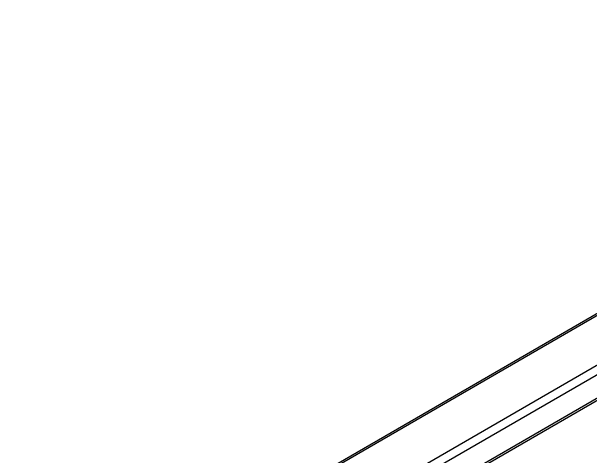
# Model space of a CAD drawing. Header units: millimetres. Extents: x 1641 to 7581, y -3677 to 523.
# Drawn here: x 5773 to 6492, y -1351 to -799 of the extents above; entities that cross this region are included whole.
import ezdxf

# ---------------------------------------------------------------- set-up
doc = ezdxf.new("R2010")
doc.units = ezdxf.units.MM

msp = doc.modelspace()

# ---------------------------------------------------------------- linework, layer by layer
for p, q in [((7148.83, -799.85), (5772.96, -1594.12)), ((7153.92, -799.34), (5775.07, -1595.34)), ((7207.38, -830.2), (5828.52, -1626.2)), ((7207.38, -841.96), (5838.7, -1632.08)), ((7182.21, -885.56), (5863.88, -1646.62)), ((5865.99, -1647.84), (7177.12, -890.94))]:
    msp.add_line(p, q)

doc.saveas('drawing.dxf')
